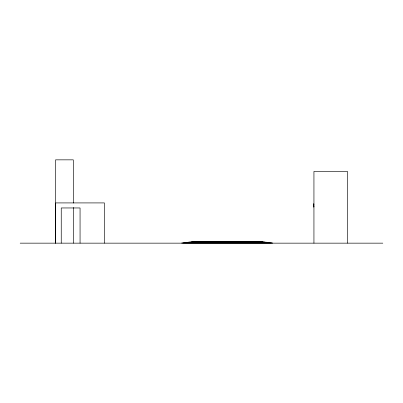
<?xml version="1.0" encoding="UTF-8"?>
<svg xmlns="http://www.w3.org/2000/svg" width="403" height="403" viewBox="0 0 403 403"><rect width="100%" height="100%" fill="white"/><g stroke="black" fill="none" stroke-linecap="round" stroke-linejoin="round"><path stroke-width="0.6" d="M313.937 204.024L313.327 204.024L313.327 206.961L313.937 206.961M313.327 204.125L313.937 204.125M313.327 204.432L313.937 204.432M313.327 205.732L313.937 205.732M313.327 206.029L313.937 206.029M313.327 206.26L313.937 206.26M313.327 206.346L313.937 206.346M192.307 241.457L262.076 241.457M191.123 241.855L263.26 241.855M189.481 242.027L264.902 242.027M188.03 242.163L266.353 242.163M186.186 242.334L268.197 242.334M184.514 242.581L269.869 242.581M182.907 242.813L271.476 242.813M181.637 243.039L272.745 243.039M20.15 243.155L382.85 243.155M347.497 243.155L347.497 171.416L313.937 171.416L313.937 243.155M104.432 243.155L104.432 202.916L55.69 202.916L55.69 243.155M80.061 243.155L80.061 207.958L61.246 207.958L61.246 243.155M73.301 203.067L73.301 159.845L55.538 159.845L55.538 243.155M73.301 207.449L73.301 243.155"/></g></svg>
